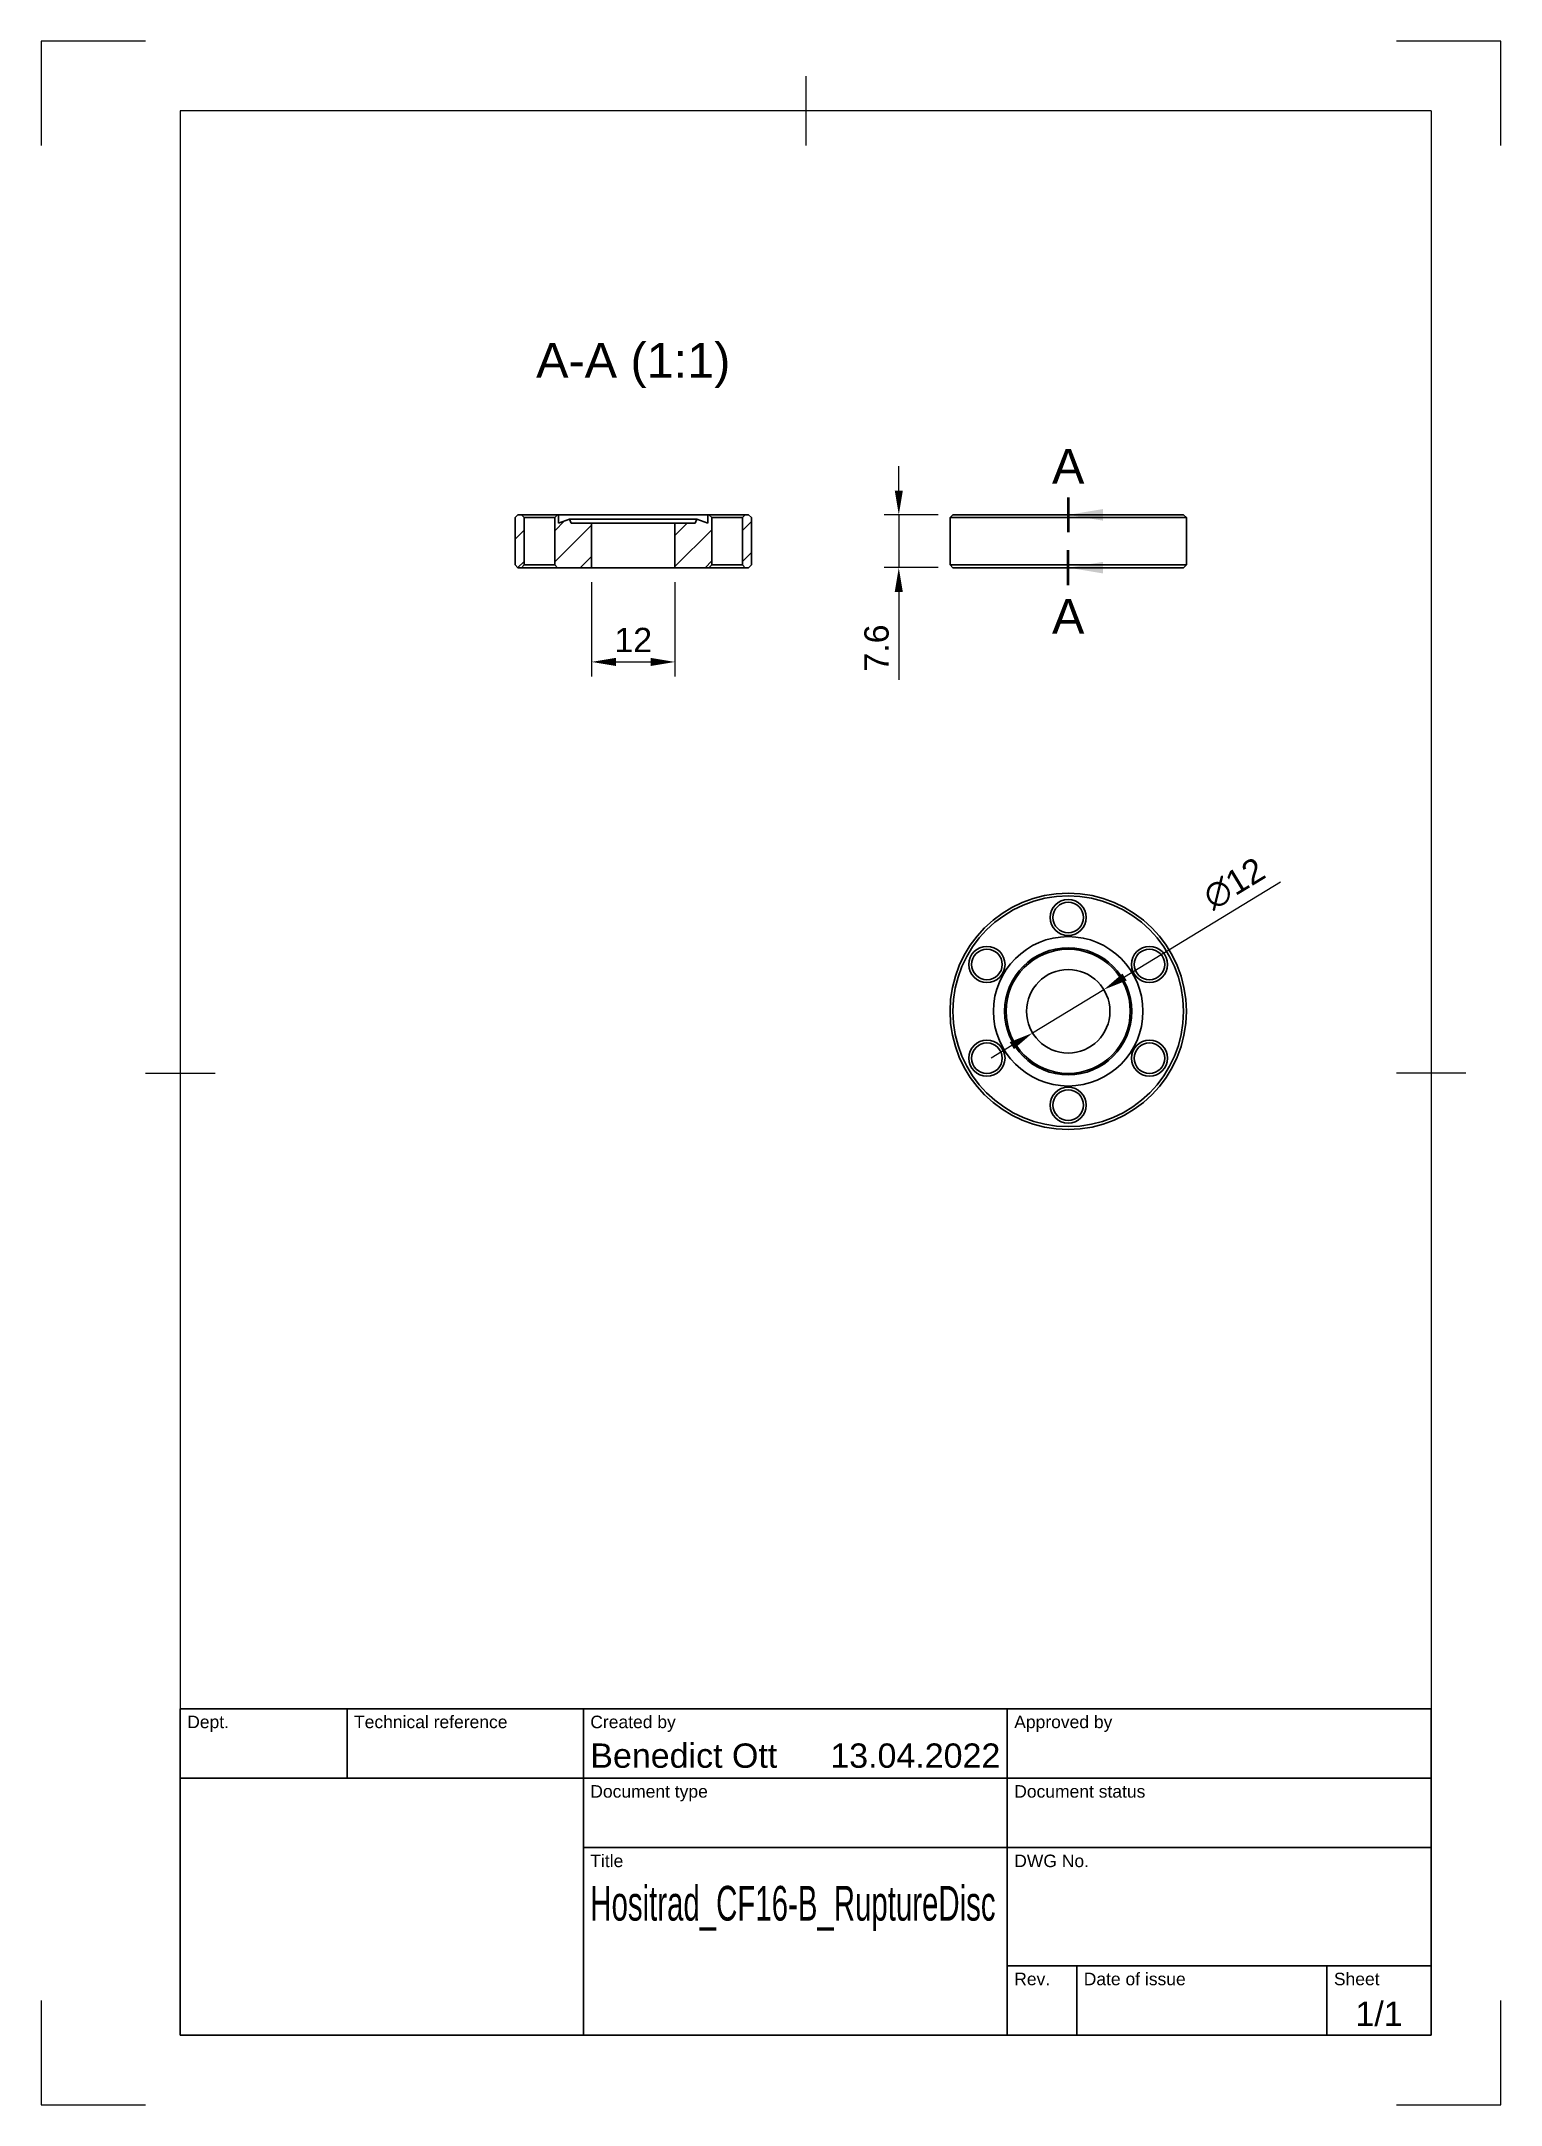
# Model space of a CAD drawing. Header units: millimetres. Extents: x 0 to 210, y 0 to 297.
import ezdxf
from ezdxf.enums import TextEntityAlignment as Align

# ---------------------------------------------------------------- set-up
doc = ezdxf.new("R2010")
doc.units = ezdxf.units.MM
doc.header["$LTSCALE"] = 0.75
for name, color, linetype, lineweight in [('Border', 7, 'Continuous', 25), ('FD_Dimensions', 7, 'Continuous', 18), ('Hatching', 7, 'Continuous', 18), ('Section Lines', 7, 'Continuous', 18), ('TitleBlock', 7, 'Continuous', 35), ('View Labels', 7, 'Continuous', 18), ('Visible', 7, 'Continuous', 35)]:
    doc.layers.add(name, color=color, linetype=linetype, lineweight=lineweight)
doc.styles.add('FusionTitle', font='arial.ttf')
doc.styles.get("Standard").update_dxf_attribs({"font": 'arial.ttf'})
doc.dimstyles.new('Dim-ISO-25', dxfattribs={"dimtxt": 3.5, "dimasz": 3.5, "dimexe": 2.1, "dimexo": 2.1, "dimgap": 1.4, "dimtad": 1, "dimzin": 12, "dimdsep": 46, "dimtxsty": 'Standard', "dimcen": 0, "dimazin": 3, "dimtp": 0.1, "dimtm": 0.1, "dimtfac": 0.714286, "dimtmove": 0, "dimatfit": 3, "dimfxl": 1, "dimtzin": 12, "dimarcsym": 0})

# ---------------------------------------------------------------- blocks, each defined once
blk = doc.blocks.new('ISO_A4(P)_SHEET')
at = {"layer": 'Border'}
for p, q in [((110, 292), (110, 282)), ((200, 287), (20, 287)), ((20, 287), (20, 10)), ((200, 287), (200, 10)), ((15, 148.5), (25, 148.5)), ((205, 148.5), (195, 148.5)), ((20, 10), (200, 10))]:
    blk.add_line(p, q, dxfattribs=at)
at = {"layer": 'Defpoints'}
for p, q in [((15, 297), (0, 297)), ((0, 297), (0, 282)), ((210, 297), (195, 297)), ((210, 282), (210, 297)), ((0, 15), (0, 0)), ((210, 0), (210, 15)), ((0, 0), (15, 0)), ((195, 0), (210, 0))]:
    blk.add_line(p, q, dxfattribs=at)
blk = doc.blocks.new('ISO_TITLEBLOCK')
at = {"layer": 'TitleBlock'}
for p, q in [((0, 47), (-180, 47)), ((-180, 47), (-180, 0)), ((-156, 37), (-156, 47)), ((-122, 0), (-122, 47)), ((-61, 0), (-61, 47)), ((0, 0), (0, 47)), ((-180, 37), (0, 37)), ((-122, 27), (0, 27)), ((-61, 10), (0, 10)), ((-51, 0), (-51, 10)), ((-15, 0), (-15, 10)), ((-180, 0), (0, 0))]:
    blk.add_line(p, q, dxfattribs=at)
at = {"layer": 'TitleBlock', "style": 'FusionTitle'}
for s, p in [('Dept.', (-179, 46)), ('Technical reference', (-155, 46)), ('Created by', (-121, 46)), ('Approved by', (-60, 46)), ('Document type', (-121, 36)), ('Document status', (-60, 36)), ('Title', (-121, 26)), ('DWG No.', (-60, 26)), ('Rev.', (-60, 9)), ('Date of issue', (-50, 9)), ('Sheet', (-14, 9))]:
    blk.add_text(s, height=1.8, dxfattribs=at).set_placement(p, align=Align.TOP_LEFT)
for tag, height, p in [('DEPT', 3.5, (-179, 42)), ('TECHNICAL_REFERENCE', 3.5, (-155, 42)), ('CREATED_BY', 3.5, (-121, 42)), ('APPROVED_BY', 3.5, (-60, 42)), ('DOCUMENT_TYPE', 3.5, (-121, 32)), ('DOCUMENT_STATUS', 3.5, (-60, 32)), ('TITLE_1', 5, (-121, 21.5)), ('TITLE_2', 5, (-121, 14)), ('TITLE_3', 5, (-121, 6.5)), ('DATE_OF_ISSUE', 3.5, (-50, 5))]:
    blk.add_attdef(tag, text='', height=height, dxfattribs=at).set_placement(p, align=Align.TOP_LEFT)
for tag, p in [('CREATED_DATE', (-62, 42)), ('APPROVED_DATE', (-0.99, 42))]:
    blk.add_attdef(tag, text='', height=3.5, dxfattribs=at).set_placement(p, align=Align.TOP_RIGHT)
for tag, height, p in [('DRAWING_NUMBER', 5, (-30.5, 19.75)), ('REV', 3.5, (-56, 4.85)), ('SHEET', 3.5, (-7.5, 4.85))]:
    blk.add_attdef(tag, text='', height=height, dxfattribs=at).set_placement(p, align=Align.TOP_CENTER)
blk = doc.blocks.new('*D10')
at = {"layer": 'Defpoints', "color": 0, "transparency": 16777216}
for p in [(79.177129, 221.234094), (91.177129, 221.234094), (91.177129, 207.666207)]:
    blk.add_point(p, dxfattribs=at)
at = {"layer": 'FD_Dimensions', "lineweight": -2, "transparency": 16777216}
for p, q in [((79.177129, 219.134094), (79.177129, 205.566207)), ((91.177129, 219.134094), (91.177129, 205.566207)), ((82.677129, 207.666207), (87.677129, 207.666207))]:
    blk.add_line(p, q, dxfattribs=at)
at = {"layer": 'FD_Dimensions', "transparency": 16777216}
for points in [[(82.677129, 208.249541), (82.677129, 207.082874), (79.177129, 207.666207)], [(87.677129, 208.249541), (87.677129, 207.082874), (91.177129, 207.666207)]]:
    blk.add_solid(points, dxfattribs=at)
at = {"layer": 'FD_Dimensions', "color": 0, "transparency": 16777216, "insert": (85.177129, 210.82337), "char_height": 3.5, "attachment_point": 5}
blk.add_mtext('12', dxfattribs=at)
blk = doc.blocks.new('*D11')
at = {"layer": 'Defpoints', "color": 0, "transparency": 16777216}
for p in [(131.163187, 228.834094), (123.389687, 221.234094), (131.163187, 221.234094)]:
    blk.add_point(p, dxfattribs=at)
at = {"layer": 'FD_Dimensions', "lineweight": -2, "transparency": 16777216}
for p, q in [((123.389687, 232.334094), (123.389687, 235.834094)), ((129.063187, 228.834094), (121.289687, 228.834094)), ((123.389687, 228.834094), (123.389687, 221.234094)), ((129.063187, 221.234094), (121.289687, 221.234094)), ((123.389687, 217.734094), (123.389687, 205.09303))]:
    blk.add_line(p, q, dxfattribs=at)
at = {"layer": 'FD_Dimensions', "transparency": 16777216}
for points in [[(122.806354, 232.334094), (123.973021, 232.334094), (123.389687, 228.834094)], [(122.806354, 217.734094), (123.973021, 217.734094), (123.389687, 221.234094)]]:
    blk.add_solid(points, dxfattribs=at)
at = {"layer": 'FD_Dimensions', "color": 0, "transparency": 16777216, "insert": (120.202682, 209.663562), "char_height": 3.5, "attachment_point": 5, "rotation": 90}
blk.add_mtext('7.6', dxfattribs=at)
blk = doc.blocks.new('*D12')
at = {"layer": 'Defpoints', "color": 0, "transparency": 16777216}
for p in [(152.889345, 160.495902), (142.63703, 154.259715)]:
    blk.add_point(p, dxfattribs=at)
at = {"layer": 'FD_Dimensions', "lineweight": -2, "transparency": 16777216}
for p, q in [((178.31141, 175.959409), (155.879604, 162.31479)), ((142.63703, 154.259715), (152.889345, 160.495902)), ((139.646771, 152.440827), (136.656512, 150.621939))]:
    blk.add_line(p, q, dxfattribs=at)
at = {"layer": 'FD_Dimensions', "transparency": 16777216}
for points in [[(155.576456, 162.813166), (156.182752, 161.816413), (152.889345, 160.495902)], [(139.343623, 152.939204), (139.949919, 151.942451), (142.63703, 154.259715)]]:
    blk.add_solid(points, dxfattribs=at)
at = {"layer": 'FD_Dimensions', "color": 0, "transparency": 16777216, "insert": (171.655085, 175.755416), "char_height": 3.5, "attachment_point": 5, "rotation": 31.3109163}
blk.add_mtext('∅12', dxfattribs=at)

msp = doc.modelspace()

# ---------------------------------------------------------------- hatches: boundary and pattern name
at = {"layer": 'Hatching'}
h = msp.add_hatch(dxfattribs=at)
h.set_pattern_fill('ANSI31', color=256, style=0)
h.paths.add_polyline_path([(96.477, 228.434), (96.077, 228.834), (95.927, 228.834), (95.927, 227.652), (94.327, 228.234), (94.109, 227.634), (91.177, 227.634), (91.177, 221.234), (96.077, 221.234), (96.477, 221.634)], flags=0)
h.paths.add_polyline_path([(68.577, 228.834), (68.177, 228.434), (68.177, 221.634), (68.577, 221.234), (69.077, 221.234), (69.477, 221.634), (69.477, 228.434), (69.077, 228.834)], flags=0)
h.paths.add_polyline_path([(101.277, 228.834), (100.877, 228.434), (100.877, 221.634), (101.277, 221.234), (101.777, 221.234), (102.177, 221.634), (102.177, 228.434), (101.777, 228.834)], flags=0)
h.paths.add_polyline_path([(74.427, 227.652), (74.427, 228.834), (74.277, 228.834), (73.877, 228.434), (73.877, 221.634), (74.277, 221.234), (79.177, 221.234), (79.177, 227.634), (76.246, 227.634), (76.027, 228.234)], flags=0)

# ---------------------------------------------------------------- linework, layer by layer
at = {"layer": 'Section Lines', "lineweight": 50}
for p, q in [((147.763, 231.334), (147.763, 226.334)), ((147.763, 218.734), (147.763, 223.734))]:
    msp.add_line(p, q, dxfattribs=at)
at = {"layer": 'Section Lines'}
for p, q in [((152.763, 228.834), (157.763, 228.834)), ((152.763, 221.234), (157.763, 221.234))]:
    msp.add_line(p, q, dxfattribs=at)
for points in [[(152.763, 228.001), (147.763, 228.834), (152.763, 229.667)], [(152.763, 220.401), (147.763, 221.234), (152.763, 222.067)]]:
    msp.add_solid(points, dxfattribs=at)
at = {"layer": 'Visible', "extrusion": (0, 1, 3e-16)}
for p, q in [((68.577, 228.834), (68.177, 228.434)), ((69.077, 228.834), (68.577, 228.834)), ((69.477, 228.434), (69.077, 228.834)), ((69.077, 228.834), (74.277, 228.834)), ((74.277, 228.834), (73.877, 228.434)), ((74.427, 228.834), (74.277, 228.834)), ((74.427, 227.652), (74.427, 228.834)), ((95.927, 228.834), (74.427, 228.834)), ((96.077, 228.834), (95.927, 228.834)), ((95.927, 228.834), (95.927, 227.652)), ((96.477, 228.434), (96.077, 228.834)), ((96.077, 228.834), (101.277, 228.834)), ((101.277, 228.834), (100.877, 228.434)), ((101.777, 228.834), (101.277, 228.834)), ((102.177, 228.434), (101.777, 228.834)), ((68.177, 228.434), (68.177, 221.634)), ((69.477, 221.634), (69.477, 228.434)), ((73.877, 228.434), (69.477, 228.434)), ((73.877, 228.434), (73.877, 221.634)), ((76.027, 228.234), (74.427, 227.652)), ((76.246, 227.634), (76.027, 228.234)), ((94.327, 228.234), (76.027, 228.234)), ((79.177, 227.634), (76.246, 227.634)), ((79.177, 221.234), (79.177, 227.634)), ((79.177, 227.634), (91.177, 227.634)), ((94.109, 227.634), (91.177, 227.634)), ((91.177, 227.634), (91.177, 221.234)), ((94.327, 228.234), (94.109, 227.634)), ((95.927, 227.652), (94.327, 228.234)), ((96.477, 221.634), (96.477, 228.434)), ((100.877, 228.434), (96.477, 228.434)), ((100.877, 228.434), (100.877, 221.634)), ((102.177, 221.634), (102.177, 228.434)), ((68.177, 221.634), (68.577, 221.234)), ((68.577, 221.234), (69.077, 221.234)), ((69.077, 221.234), (69.477, 221.634)), ((74.277, 221.234), (69.077, 221.234)), ((69.477, 221.634), (73.877, 221.634)), ((73.877, 221.634), (74.277, 221.234)), ((74.277, 221.234), (79.177, 221.234)), ((91.177, 221.234), (79.177, 221.234)), ((91.177, 221.234), (96.077, 221.234)), ((96.077, 221.234), (96.477, 221.634)), ((101.277, 221.234), (96.077, 221.234)), ((96.477, 221.634), (100.877, 221.634)), ((100.877, 221.634), (101.277, 221.234)), ((101.277, 221.234), (101.777, 221.234)), ((101.777, 221.234), (102.177, 221.634))]:
    msp.add_line(p, q, dxfattribs=at)
at = {"layer": 'Visible', "extrusion": (0, 1, 0)}
for p, q in [((131.163, 228.834), (130.763, 228.434)), ((164.363, 228.834), (131.163, 228.834)), ((164.363, 228.834), (164.763, 228.434)), ((130.763, 228.434), (164.763, 228.434)), ((130.763, 221.634), (130.763, 228.434)), ((164.763, 221.634), (164.763, 228.434)), ((164.763, 221.634), (130.763, 221.634)), ((131.163, 221.234), (130.763, 221.634)), ((131.163, 221.234), (164.363, 221.234)), ((164.363, 221.234), (164.763, 221.634))]:
    msp.add_line(p, q, dxfattribs=at)
at = {"layer": 'Visible', "extrusion": (0, 0, -1)}
for centre, radius in [((-147.763, 157.378), 17), ((-147.763, 170.878), 2.6), ((-136.072, 164.128), 2.6), ((-159.455, 164.128), 2.6), ((-147.763, 157.378), 6), ((-136.072, 150.628), 2.6), ((-159.455, 150.628), 2.6), ((-147.763, 143.878), 2.6)]:
    msp.add_circle(centre, radius, dxfattribs=at)
at = {"layer": 'Visible'}
for centre, radius in [((147.763, 157.378), 16.6), ((147.763, 170.878), 2.2), ((136.072, 164.128), 2.2), ((147.763, 157.378), 10.75), ((147.763, 157.378), 9.15), ((159.455, 164.128), 2.2), ((147.763, 157.378), 8.932), ((136.072, 150.628), 2.2), ((159.455, 150.628), 2.2), ((147.763, 143.878), 2.2)]:
    msp.add_circle(centre, radius, dxfattribs=at)

# ---------------------------------------------------------------- block references
at = {"layer": 'Border'}
msp.add_blockref('ISO_A4(P)_SHEET', (0, 0), dxfattribs=at)
at = {"layer": 'TitleBlock'}
ref = msp.add_blockref('ISO_TITLEBLOCK', (200, 10), dxfattribs=at)
ref.add_attrib('CREATED_DATE', '13.04.2022', dxfattribs={"height": 3.5, "style": 'FusionTitle'}).set_placement((138, 52), align=Align.TOP_RIGHT)
ref.add_attrib('SHEET', '1/1', dxfattribs={"height": 3.5, "style": 'FusionTitle'}).set_placement((192.5, 14.85), align=Align.TOP_CENTER)
ref.add_attrib('TITLE_1', 'Hositrad_CF16-B_RuptureDisc', dxfattribs={"height": 5, "style": 'FusionTitle', "width": 0.605748}).set_placement((79, 31.5), align=Align.TOP_LEFT)
ref.add_attrib('CREATED_BY', 'Benedict Ott', dxfattribs={"height": 3.5, "style": 'FusionTitle'}).set_placement((79, 52), align=Align.TOP_LEFT)

# ---------------------------------------------------------------- texts
at = {"layer": 'Section Lines', "char_height": 5, "attachment_point": 5}
for insert in [(147.763, 235.834), (147.763, 214.234)]:
    msp.add_mtext('A', dxfattribs=dict(at, insert=insert))
at = {"layer": 'View Labels', "insert": (85.177, 247.084), "char_height": 5, "width": 30.21487, "attachment_point": 8}
msp.add_mtext('A-A (1:1)', dxfattribs=at)

# ---------------------------------------------------------------- dimensions: what is measured, and where the dimension line sits
at = {"layer": 'FD_Dimensions'}
for base, p1, p2, angle, picture, middle in [((123.39, 221.234), (131.163, 228.834), (131.163, 221.234), 270, '*D11', (120.203, 209.664)), ((91.177, 207.666), (79.177, 221.234), (91.177, 221.234), 180, '*D10', (85.177, 210.823))]:
    dim = msp.add_linear_dim(base=base, p1=p1, p2=p2, angle=angle, dimstyle='Dim-ISO-25', override={"dimlfac": 1, "dimclrd": 256, "dimclre": 256}, dxfattribs=at)
    dim.commit()
    dim.dimension.update_dxf_attribs({"geometry": picture, "text_midpoint": middle})
dim = msp.add_diameter_dim_2p(p1=(142.637, 154.26), p2=(152.889, 160.496), dimstyle='Dim-ISO-25', override={"dimlfac": 1, "dimclrd": 256, "dimclre": 256}, dxfattribs=at)
dim.commit()
dim.dimension.update_dxf_attribs({"geometry": '*D12', "text_midpoint": (173.362, 172.949), "dimtype": 163})

doc.saveas('drawing.dxf')
